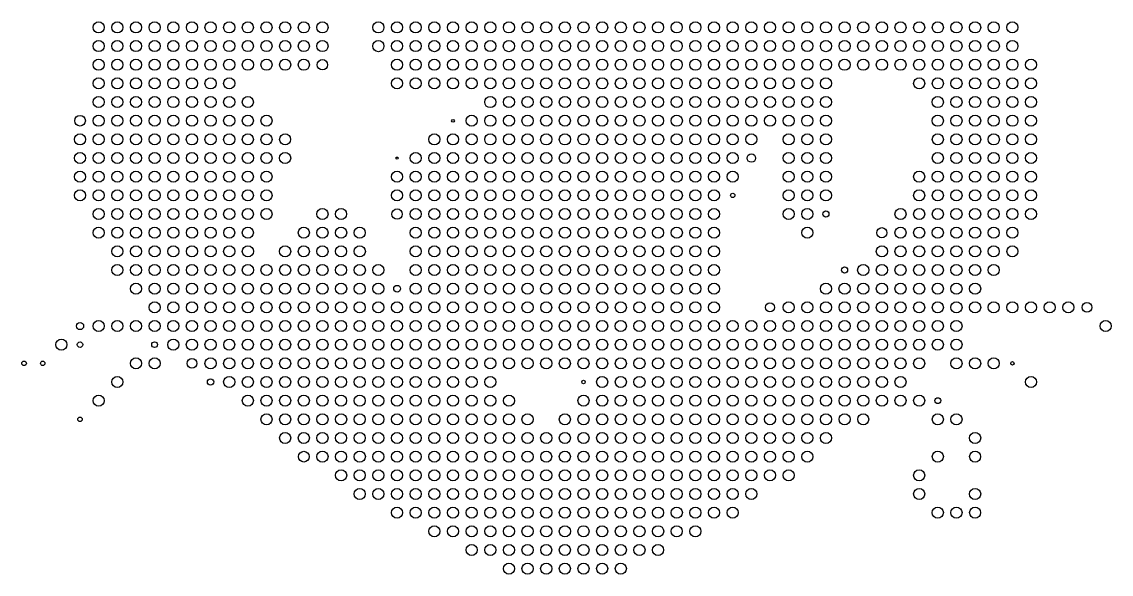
# Model space of a CAD drawing. Header units: centimetres. Extents: x -14.39 to -5.09, y -2.35 to 7.11.
# Drawn here: x -14.36 to -5.09, y -2.35 to 2.35 of the extents above; entities that cross this region are included whole.
import ezdxf

# ---------------------------------------------------------------- set-up
doc = ezdxf.new("R2010")
doc.units = ezdxf.units.CM
doc.layers.add('Predeterminado', color=7, linetype='Continuous')

msp = doc.modelspace()

# ---------------------------------------------------------------- linework, layer by layer
at = {"layer": 'Predeterminado'}
for centre, radius in [((-13.7063, 2.3032), 0.0474), ((-13.5475, 2.3032), 0.0474), ((-13.3888, 2.3032), 0.0474), ((-13.2301, 2.3032), 0.0476), ((-13.0713, 2.3032), 0.0473), ((-12.9126, 2.3032), 0.0474), ((-12.7539, 2.3032), 0.0474), ((-12.5951, 2.3032), 0.0474), ((-12.4364, 2.3032), 0.0474), ((-12.2777, 2.3032), 0.0476), ((-12.119, 2.3032), 0.0474), ((-11.9602, 2.3032), 0.0474), ((-11.8015, 2.3032), 0.0474), ((-11.3253, 2.3032), 0.0476), ((-11.1666, 2.3032), 0.0475), ((-11.0078, 2.3032), 0.0474), ((-10.8491, 2.3032), 0.0475), ((-10.6904, 2.3032), 0.0474), ((-10.5317, 2.3032), 0.0474), ((-10.3729, 2.3032), 0.0474), ((-10.2142, 2.3032), 0.0473), ((-10.0555, 2.3032), 0.0474), ((-9.8967, 2.3032), 0.0474), ((-9.738, 2.3032), 0.0474), ((-9.5793, 2.3032), 0.0476), ((-9.4205, 2.3032), 0.0475), ((-9.2618, 2.3032), 0.0474), ((-9.1031, 2.3032), 0.0474), ((-8.9444, 2.3032), 0.0474), ((-8.7856, 2.3032), 0.0474), ((-8.6269, 2.3032), 0.0474), ((-8.4682, 2.3032), 0.0474), ((-8.3094, 2.3032), 0.0474), ((-8.1507, 2.3032), 0.0474), ((-7.992, 2.3032), 0.0474), ((-7.8332, 2.3032), 0.0474), ((-7.6745, 2.3032), 0.0476), ((-7.5158, 2.3032), 0.0474), ((-7.3571, 2.3032), 0.0474), ((-7.1983, 2.3032), 0.0474), ((-7.0396, 2.3032), 0.0474), ((-6.8809, 2.3032), 0.0474), ((-6.7221, 2.3032), 0.0474), ((-6.5634, 2.3032), 0.0474), ((-6.4047, 2.3032), 0.0476), ((-6.2459, 2.3032), 0.0474), ((-6.0872, 2.3032), 0.0474), ((-5.9285, 2.3032), 0.0472), ((-13.7063, 2.1444), 0.0474), ((-13.5475, 2.1444), 0.0475), ((-13.3888, 2.1444), 0.0474), ((-13.2301, 2.1444), 0.0474), ((-13.0713, 2.1444), 0.0474), ((-12.9126, 2.1444), 0.0475), ((-12.7539, 2.1444), 0.0474), ((-12.5951, 2.1444), 0.0474), ((-12.4364, 2.1444), 0.0474), ((-12.2777, 2.1444), 0.0474), ((-12.119, 2.1444), 0.0474), ((-11.9602, 2.1444), 0.0474), ((-11.8015, 2.1444), 0.0474), ((-11.3253, 2.1444), 0.0476), ((-11.1666, 2.1444), 0.0474), ((-11.0078, 2.1444), 0.0474), ((-10.8491, 2.1444), 0.0476), ((-10.6904, 2.1444), 0.0474), ((-10.5317, 2.1444), 0.0474), ((-10.3729, 2.1444), 0.0474), ((-10.2142, 2.1444), 0.0476), ((-10.0555, 2.1444), 0.0474), ((-9.8967, 2.1444), 0.0474), ((-9.738, 2.1444), 0.0476), ((-9.5793, 2.1444), 0.0474), ((-9.4205, 2.1444), 0.0476), ((-9.2618, 2.1444), 0.0474), ((-9.1031, 2.1444), 0.0472), ((-8.9444, 2.1444), 0.0474), ((-8.7856, 2.1444), 0.0474), ((-8.6269, 2.1444), 0.0474), ((-8.4682, 2.1444), 0.0476), ((-8.3094, 2.1444), 0.0474), ((-8.1507, 2.1444), 0.0474), ((-7.992, 2.1444), 0.0475), ((-7.8332, 2.1444), 0.0474), ((-7.6745, 2.1444), 0.0474), ((-7.5158, 2.1444), 0.0476), ((-7.3571, 2.1444), 0.0474), ((-7.1983, 2.1444), 0.0474), ((-7.0396, 2.1444), 0.0475), ((-6.8809, 2.1444), 0.0474), ((-6.7221, 2.1444), 0.0474), ((-6.5634, 2.1444), 0.0474), ((-6.4047, 2.1444), 0.0474), ((-6.2459, 2.1444), 0.0474), ((-6.0872, 2.1444), 0.0475), ((-5.9285, 2.1444), 0.0474), ((-13.7063, 1.9857), 0.0474), ((-13.5475, 1.9857), 0.0474), ((-13.3888, 1.9857), 0.0474), ((-13.2301, 1.9857), 0.0474), ((-13.0713, 1.9857), 0.0474), ((-12.9126, 1.9857), 0.0474), ((-12.7539, 1.9857), 0.0476), ((-12.5951, 1.9857), 0.0474), ((-12.4364, 1.9857), 0.0475), ((-12.2777, 1.9857), 0.0474), ((-12.119, 1.9857), 0.0474), ((-11.9602, 1.9857), 0.0474), ((-11.8015, 1.9857), 0.0443), ((-11.1666, 1.9857), 0.0474), ((-11.0078, 1.9857), 0.0474), ((-10.8491, 1.9857), 0.0474), ((-10.6904, 1.9857), 0.0474), ((-10.5317, 1.9857), 0.0476), ((-10.3729, 1.9857), 0.0476), ((-10.2142, 1.9857), 0.0474), ((-10.0555, 1.9857), 0.0474), ((-9.8967, 1.9857), 0.0474), ((-9.738, 1.9857), 0.0474), ((-9.5793, 1.9857), 0.0474), ((-9.4205, 1.9857), 0.0474), ((-9.2618, 1.9857), 0.0474), ((-9.1031, 1.9857), 0.0474), ((-8.9444, 1.9857), 0.0474), ((-8.7856, 1.9857), 0.0474), ((-8.6269, 1.9857), 0.0474), ((-8.4682, 1.9857), 0.0476), ((-8.3094, 1.9857), 0.0474), ((-8.1507, 1.9857), 0.0474), ((-7.992, 1.9857), 0.0474), ((-7.8332, 1.9857), 0.0475), ((-7.6745, 1.9857), 0.0474), ((-7.5158, 1.9857), 0.0474), ((-7.3571, 1.9857), 0.0476), ((-7.1983, 1.9857), 0.0474), ((-7.0396, 1.9857), 0.0474), ((-6.8809, 1.9857), 0.0474), ((-6.7221, 1.9857), 0.0474), ((-6.5634, 1.9857), 0.0474), ((-6.4047, 1.9857), 0.0474), ((-6.2459, 1.9857), 0.0474), ((-6.0872, 1.9857), 0.0472), ((-5.9285, 1.9857), 0.0474), ((-5.7698, 1.9857), 0.0472), ((-13.7063, 1.827), 0.0474), ((-13.5475, 1.827), 0.0475), ((-13.3888, 1.827), 0.0475), ((-13.2301, 1.827), 0.0474), ((-13.0713, 1.827), 0.0476), ((-12.9126, 1.827), 0.0475), ((-12.7539, 1.827), 0.0476), ((-12.5951, 1.827), 0.0474), ((-11.1666, 1.827), 0.0474), ((-11.0078, 1.827), 0.0474), ((-10.8491, 1.827), 0.0474), ((-10.6904, 1.827), 0.0476), ((-10.5317, 1.827), 0.0474), ((-10.3729, 1.827), 0.0474), ((-10.2142, 1.827), 0.0476), ((-10.0555, 1.827), 0.0476), ((-9.8967, 1.827), 0.0474), ((-9.738, 1.827), 0.0475), ((-9.5793, 1.827), 0.0475), ((-9.4205, 1.827), 0.0476), ((-9.2618, 1.827), 0.0474), ((-9.1031, 1.827), 0.0474), ((-8.9444, 1.827), 0.0474), ((-8.7856, 1.827), 0.0475), ((-8.6269, 1.827), 0.0474), ((-8.4682, 1.827), 0.0476), ((-8.3094, 1.827), 0.0474), ((-8.1507, 1.827), 0.0476), ((-7.992, 1.827), 0.0476), ((-7.8332, 1.827), 0.0475), ((-7.6745, 1.827), 0.0474), ((-7.5158, 1.827), 0.0474), ((-6.7221, 1.827), 0.0474), ((-6.5634, 1.827), 0.0475), ((-6.4047, 1.827), 0.0474), ((-6.2459, 1.827), 0.0476), ((-6.0872, 1.827), 0.0475), ((-5.9285, 1.827), 0.0474), ((-5.7698, 1.827), 0.0474), ((-13.7063, 1.6683), 0.0474), ((-13.5475, 1.6683), 0.0474), ((-13.3888, 1.6683), 0.0474), ((-13.2301, 1.6683), 0.0474), ((-13.0713, 1.6683), 0.0476), ((-12.9126, 1.6683), 0.0475), ((-12.7539, 1.6683), 0.0474), ((-12.5951, 1.6683), 0.0474), ((-12.4364, 1.6683), 0.0472), ((-10.3729, 1.6683), 0.0476), ((-10.2142, 1.6683), 0.0474), ((-10.0555, 1.6683), 0.0474), ((-9.8967, 1.6683), 0.0474), ((-9.738, 1.6683), 0.0475), ((-9.5793, 1.6683), 0.0474), ((-9.4205, 1.6683), 0.0476), ((-9.2618, 1.6683), 0.0472), ((-9.1031, 1.6683), 0.0474), ((-8.9444, 1.6683), 0.0474), ((-8.7856, 1.6683), 0.0474), ((-8.6269, 1.6683), 0.0474), ((-8.4682, 1.6683), 0.0476), ((-8.3094, 1.6683), 0.0472), ((-8.1507, 1.6683), 0.0474), ((-7.992, 1.6683), 0.0474), ((-7.8332, 1.6683), 0.0476), ((-7.6745, 1.6683), 0.0474), ((-7.5158, 1.6683), 0.0474), ((-6.5634, 1.6683), 0.0476), ((-6.4047, 1.6683), 0.0474), ((-6.2459, 1.6683), 0.0476), ((-6.0872, 1.6683), 0.0476), ((-5.9285, 1.6683), 0.0474), ((-5.7698, 1.6683), 0.0476), ((-13.865, 1.5095), 0.0456), ((-13.7063, 1.5095), 0.0476), ((-13.5475, 1.5095), 0.0474), ((-13.3888, 1.5095), 0.0474), ((-13.2301, 1.5095), 0.0474), ((-13.0713, 1.5095), 0.0472), ((-12.9126, 1.5095), 0.0474), ((-12.7539, 1.5095), 0.0476), ((-12.5951, 1.5095), 0.0474), ((-12.4364, 1.5095), 0.0474), ((-12.2777, 1.5095), 0.0474), ((-10.6904, 1.5095), 0.0116), ((-10.5317, 1.5095), 0.0474), ((-10.3729, 1.5095), 0.0476), ((-10.2142, 1.5095), 0.0472), ((-10.0555, 1.5095), 0.0476), ((-9.8967, 1.5095), 0.0474), ((-9.738, 1.5095), 0.0474), ((-9.5793, 1.5095), 0.0474), ((-9.4205, 1.5095), 0.0474), ((-9.2618, 1.5095), 0.0474), ((-9.1031, 1.5095), 0.0476), ((-8.9444, 1.5095), 0.0474), ((-8.7856, 1.5095), 0.0476), ((-8.6269, 1.5095), 0.0474), ((-8.4682, 1.5095), 0.0476), ((-8.3094, 1.5095), 0.0476), ((-8.1507, 1.5095), 0.0476), ((-7.992, 1.5095), 0.0476), ((-7.8332, 1.5095), 0.0476), ((-7.6745, 1.5095), 0.0476), ((-7.5158, 1.5095), 0.0474), ((-6.5634, 1.5095), 0.0476), ((-6.4047, 1.5095), 0.0475), ((-6.2459, 1.5095), 0.0474), ((-6.0872, 1.5095), 0.0474), ((-5.9285, 1.5095), 0.0476), ((-5.7698, 1.5095), 0.0474), ((-13.865, 1.3508), 0.0476), ((-13.7063, 1.3508), 0.0474), ((-13.5475, 1.3508), 0.0476), ((-13.3888, 1.3508), 0.0475), ((-13.2301, 1.3508), 0.0474), ((-13.0713, 1.3508), 0.0474), ((-12.9126, 1.3508), 0.0476), ((-12.7539, 1.3508), 0.0474), ((-12.5951, 1.3508), 0.0476), ((-12.4364, 1.3508), 0.0472), ((-12.2777, 1.3508), 0.0474), ((-12.119, 1.3508), 0.0467), ((-10.8491, 1.3508), 0.0476), ((-10.6904, 1.3508), 0.0476), ((-10.5317, 1.3508), 0.0474), ((-10.3729, 1.3508), 0.0476), ((-10.2142, 1.3508), 0.0474), ((-10.0555, 1.3508), 0.0474), ((-9.8967, 1.3508), 0.0476), ((-9.738, 1.3508), 0.0476), ((-9.5793, 1.3508), 0.0476), ((-9.4205, 1.3508), 0.0474), ((-9.2618, 1.3508), 0.0474), ((-9.1031, 1.3508), 0.0474), ((-8.9444, 1.3508), 0.0476), ((-8.7856, 1.3508), 0.0474), ((-8.6269, 1.3508), 0.0476), ((-8.4682, 1.3508), 0.0476), ((-8.3094, 1.3508), 0.0472), ((-8.1507, 1.3508), 0.0474), ((-7.8332, 1.3508), 0.0476), ((-7.6745, 1.3508), 0.0474), ((-7.5158, 1.3508), 0.0474), ((-6.5634, 1.3508), 0.0474), ((-6.4047, 1.3508), 0.0474), ((-6.2459, 1.3508), 0.0474), ((-6.0872, 1.3508), 0.0476), ((-5.9285, 1.3508), 0.0474), ((-5.7698, 1.3508), 0.0476), ((-13.865, 1.1921), 0.0476), ((-13.7063, 1.1921), 0.0474), ((-13.5475, 1.1921), 0.0474), ((-13.3888, 1.1921), 0.0474), ((-13.2301, 1.1921), 0.0474), ((-13.0713, 1.1921), 0.0474), ((-12.9126, 1.1921), 0.0474), ((-12.7539, 1.1921), 0.0474), ((-12.5951, 1.1921), 0.0474), ((-12.4364, 1.1921), 0.0475), ((-12.2777, 1.1921), 0.0474), ((-12.119, 1.1921), 0.0476), ((-11.0078, 1.1921), 0.0474), ((-10.8491, 1.1921), 0.0474), ((-10.6904, 1.1921), 0.0474), ((-10.5317, 1.1921), 0.0474), ((-10.3729, 1.1921), 0.0474), ((-10.2142, 1.1921), 0.0472), ((-10.0555, 1.1921), 0.0474), ((-9.8967, 1.1921), 0.0474), ((-9.738, 1.1921), 0.0474), ((-9.5793, 1.1921), 0.0474), ((-9.4205, 1.1921), 0.0474), ((-9.2618, 1.1921), 0.0474), ((-9.1031, 1.1921), 0.0474), ((-8.9444, 1.1921), 0.0474), ((-8.7856, 1.1921), 0.0474), ((-8.6269, 1.1921), 0.0474), ((-8.4682, 1.1921), 0.0474), ((-8.3094, 1.1921), 0.0474), ((-8.1507, 1.1921), 0.0364), ((-7.8332, 1.1921), 0.0475), ((-7.6745, 1.1921), 0.0474), ((-7.5158, 1.1921), 0.0474), ((-6.5634, 1.1921), 0.0474), ((-6.4047, 1.1921), 0.0474), ((-6.2459, 1.1921), 0.0474), ((-6.0872, 1.1921), 0.0474), ((-5.9285, 1.1921), 0.0474), ((-5.7698, 1.1921), 0.0474), ((-11.1666, 1.1921), 0.00859), ((-13.865, 1.0333), 0.0476), ((-13.7063, 1.0333), 0.0474), ((-13.5475, 1.0333), 0.0474), ((-13.3888, 1.0333), 0.0474), ((-13.2301, 1.0333), 0.0473), ((-13.0713, 1.0333), 0.0474), ((-12.9126, 1.0333), 0.0474), ((-12.7539, 1.0333), 0.0474), ((-12.5951, 1.0333), 0.0476), ((-12.4364, 1.0333), 0.0474), ((-12.2777, 1.0333), 0.0472), ((-11.1666, 1.0333), 0.0476), ((-11.0078, 1.0333), 0.0474), ((-10.8491, 1.0333), 0.0474), ((-10.6904, 1.0333), 0.0476), ((-10.5317, 1.0333), 0.0474), ((-10.3729, 1.0333), 0.0474), ((-10.2142, 1.0333), 0.0474), ((-10.0555, 1.0333), 0.0474), ((-9.8967, 1.0333), 0.0474), ((-9.738, 1.0333), 0.0476), ((-9.5793, 1.0333), 0.0474), ((-9.4205, 1.0333), 0.0474), ((-9.2618, 1.0333), 0.0474), ((-9.1031, 1.0333), 0.0475), ((-8.9444, 1.0333), 0.0474), ((-8.7856, 1.0333), 0.0474), ((-8.6269, 1.0333), 0.0474), ((-8.4682, 1.0333), 0.0474), ((-8.3094, 1.0333), 0.0475), ((-7.8332, 1.0333), 0.0474), ((-7.6745, 1.0333), 0.0474), ((-7.5158, 1.0333), 0.0474), ((-6.7221, 1.0333), 0.0476), ((-6.5634, 1.0333), 0.0476), ((-6.4047, 1.0333), 0.0475), ((-6.2459, 1.0333), 0.0474), ((-6.0872, 1.0333), 0.0474), ((-5.9285, 1.0333), 0.0474), ((-5.7698, 1.0333), 0.0472), ((-13.865, 0.8746), 0.0475), ((-13.7063, 0.8746), 0.0474), ((-13.5475, 0.8746), 0.0474), ((-13.3888, 0.8746), 0.0476), ((-13.2301, 0.8746), 0.0476), ((-13.0713, 0.8746), 0.0474), ((-12.9126, 0.8746), 0.0474), ((-12.7539, 0.8746), 0.0474), ((-12.5951, 0.8746), 0.0474), ((-12.4364, 0.8746), 0.0474), ((-12.2777, 0.8746), 0.0474), ((-11.1666, 0.8746), 0.0474), ((-11.0078, 0.8746), 0.0472), ((-10.8491, 0.8746), 0.0476), ((-10.6904, 0.8746), 0.0472), ((-10.5317, 0.8746), 0.0474), ((-10.3729, 0.8746), 0.0474), ((-10.2142, 0.8746), 0.0474), ((-10.0555, 0.8746), 0.0474), ((-9.8967, 0.8746), 0.0474), ((-9.738, 0.8746), 0.0472), ((-9.5793, 0.8746), 0.0474), ((-9.4205, 0.8746), 0.0474), ((-9.2618, 0.8746), 0.0474), ((-9.1031, 0.8746), 0.0474), ((-8.9444, 0.8746), 0.0474), ((-8.7856, 0.8746), 0.0476), ((-8.6269, 0.8746), 0.0474), ((-8.4682, 0.8746), 0.0474), ((-8.3094, 0.8746), 0.0183), ((-7.8332, 0.8746), 0.0476), ((-7.6745, 0.8746), 0.0474), ((-7.5158, 0.8746), 0.0475), ((-6.7221, 0.8746), 0.0476), ((-6.5634, 0.8746), 0.0474), ((-6.4047, 0.8746), 0.0474), ((-6.2459, 0.8746), 0.0474), ((-6.0872, 0.8746), 0.0474), ((-5.9285, 0.8746), 0.0474), ((-5.7698, 0.8746), 0.0474), ((-13.7063, 0.7159), 0.0474), ((-13.5475, 0.7159), 0.0474), ((-13.3888, 0.7159), 0.0475), ((-13.2301, 0.7159), 0.0476), ((-13.0713, 0.7159), 0.0474), ((-12.9126, 0.7159), 0.0474), ((-12.7539, 0.7159), 0.0474), ((-12.5951, 0.7159), 0.0474), ((-12.4364, 0.7159), 0.0474), ((-12.2777, 0.7159), 0.0474), ((-11.8015, 0.7159), 0.0474), ((-11.6428, 0.7159), 0.0474), ((-11.1666, 0.7159), 0.0439), ((-11.0078, 0.7159), 0.0474), ((-10.8491, 0.7159), 0.0476), ((-10.6904, 0.7159), 0.0474), ((-10.5317, 0.7159), 0.0474), ((-10.3729, 0.7159), 0.0474), ((-10.2142, 0.7159), 0.0474), ((-10.0555, 0.7159), 0.0475), ((-9.8967, 0.7159), 0.0476), ((-9.738, 0.7159), 0.0474), ((-9.5793, 0.7159), 0.0474), ((-9.4205, 0.7159), 0.0474), ((-9.2618, 0.7159), 0.0475), ((-9.1031, 0.7159), 0.0474), ((-8.9444, 0.7159), 0.0476), ((-8.7856, 0.7159), 0.0474), ((-8.6269, 0.7159), 0.0476), ((-8.4682, 0.7159), 0.0472), ((-7.8332, 0.7159), 0.0476), ((-7.6745, 0.7159), 0.0476), ((-7.5158, 0.7159), 0.0261), ((-6.8809, 0.7159), 0.0474), ((-6.7221, 0.7159), 0.0474), ((-6.5634, 0.7159), 0.0475), ((-6.4047, 0.7159), 0.0476), ((-6.2459, 0.7159), 0.0474), ((-6.0872, 0.7159), 0.0474), ((-5.9285, 0.7159), 0.0474), ((-5.7698, 0.7159), 0.0476), ((-13.7063, 0.5571), 0.0474), ((-13.5475, 0.5571), 0.0474), ((-13.3888, 0.5571), 0.0475), ((-13.2301, 0.5571), 0.0476), ((-13.0713, 0.5571), 0.0474), ((-12.9126, 0.5571), 0.0474), ((-12.7539, 0.5571), 0.0472), ((-12.5951, 0.5571), 0.0472), ((-12.4364, 0.5571), 0.0474), ((-11.9602, 0.5571), 0.0472), ((-11.8015, 0.5571), 0.0474), ((-11.6428, 0.5571), 0.0476), ((-11.484, 0.5571), 0.0475), ((-11.0078, 0.5571), 0.0474), ((-10.8491, 0.5571), 0.0474), ((-10.6904, 0.5571), 0.0474), ((-10.5317, 0.5571), 0.0476), ((-10.3729, 0.5571), 0.0475), ((-10.2142, 0.5571), 0.0474), ((-10.0555, 0.5571), 0.0474), ((-9.8967, 0.5571), 0.0474), ((-9.738, 0.5571), 0.0476), ((-9.5793, 0.5571), 0.0474), ((-9.4205, 0.5571), 0.0475), ((-9.2618, 0.5571), 0.0474), ((-9.1031, 0.5571), 0.0474), ((-8.9444, 0.5571), 0.0474), ((-8.7856, 0.5571), 0.0476), ((-8.6269, 0.5571), 0.0476), ((-8.4682, 0.5571), 0.0475), ((-7.6745, 0.5571), 0.0474), ((-7.0396, 0.5571), 0.0431), ((-6.8809, 0.5571), 0.0474), ((-6.7221, 0.5571), 0.0474), ((-6.5634, 0.5571), 0.0476), ((-6.4047, 0.5571), 0.0474), ((-6.2459, 0.5571), 0.0474), ((-6.0872, 0.5571), 0.0474), ((-5.9285, 0.5571), 0.0474), ((-13.5475, 0.3984), 0.0474), ((-13.3888, 0.3984), 0.0474), ((-13.2301, 0.3984), 0.0474), ((-13.0713, 0.3984), 0.0474), ((-12.9126, 0.3984), 0.0474), ((-12.7539, 0.3984), 0.0472), ((-12.5951, 0.3984), 0.0474), ((-12.4364, 0.3984), 0.0476), ((-12.119, 0.3984), 0.0476), ((-11.9602, 0.3984), 0.0474), ((-11.8015, 0.3984), 0.0474), ((-11.6428, 0.3984), 0.0474), ((-11.484, 0.3984), 0.0476), ((-11.0078, 0.3984), 0.0474), ((-10.8491, 0.3984), 0.0474), ((-10.6904, 0.3984), 0.0474), ((-10.5317, 0.3984), 0.0474), ((-10.3729, 0.3984), 0.0474), ((-10.2142, 0.3984), 0.0475), ((-10.0555, 0.3984), 0.0474), ((-9.8967, 0.3984), 0.0474), ((-9.738, 0.3984), 0.0474), ((-9.5793, 0.3984), 0.0474), ((-9.4205, 0.3984), 0.0474), ((-9.2618, 0.3984), 0.0474), ((-9.1031, 0.3984), 0.0474), ((-8.9444, 0.3984), 0.0474), ((-8.7856, 0.3984), 0.0474), ((-8.6269, 0.3984), 0.0476), ((-8.4682, 0.3984), 0.0476), ((-7.0396, 0.3984), 0.0474), ((-6.8809, 0.3984), 0.0475), ((-6.7221, 0.3984), 0.0474), ((-6.5634, 0.3984), 0.0476), ((-6.4047, 0.3984), 0.0474), ((-6.2459, 0.3984), 0.0474), ((-6.0872, 0.3984), 0.0474), ((-5.9285, 0.3984), 0.0468), ((-13.5475, 0.2397), 0.0476), ((-13.3888, 0.2397), 0.0474), ((-13.2301, 0.2397), 0.0476), ((-13.0713, 0.2397), 0.0472), ((-12.9126, 0.2397), 0.0474), ((-12.7539, 0.2397), 0.0476), ((-12.5951, 0.2397), 0.0476), ((-12.4364, 0.2397), 0.0476), ((-12.2777, 0.2397), 0.0472), ((-12.119, 0.2397), 0.0474), ((-11.9602, 0.2397), 0.0474), ((-11.8015, 0.2397), 0.0476), ((-11.6428, 0.2397), 0.0474), ((-11.484, 0.2397), 0.0476), ((-11.3253, 0.2397), 0.0474), ((-11.0078, 0.2397), 0.0472), ((-10.8491, 0.2397), 0.0474), ((-10.6904, 0.2397), 0.0474), ((-10.5317, 0.2397), 0.0476), ((-10.3729, 0.2397), 0.0476), ((-10.2142, 0.2397), 0.0474), ((-10.0555, 0.2397), 0.0476), ((-9.8967, 0.2397), 0.0474), ((-9.738, 0.2397), 0.0475), ((-9.5793, 0.2397), 0.0476), ((-9.4205, 0.2397), 0.0476), ((-9.2618, 0.2397), 0.0474), ((-9.1031, 0.2397), 0.0474), ((-8.9444, 0.2397), 0.0474), ((-8.7856, 0.2397), 0.0474), ((-8.6269, 0.2397), 0.0476), ((-8.4682, 0.2397), 0.0474), ((-7.1983, 0.2397), 0.0474), ((-7.0396, 0.2397), 0.0474), ((-6.8809, 0.2397), 0.0475), ((-6.7221, 0.2397), 0.0475), ((-6.5634, 0.2397), 0.0474), ((-6.4047, 0.2397), 0.0474), ((-6.2459, 0.2397), 0.0474), ((-6.0872, 0.2397), 0.0474), ((-7.3571, 0.2397), 0.0263), ((-13.3888, 0.081), 0.0476), ((-13.2301, 0.081), 0.0474), ((-13.0713, 0.081), 0.0474), ((-12.9126, 0.081), 0.0475), ((-12.7539, 0.081), 0.0474), ((-12.5951, 0.081), 0.0476), ((-12.4364, 0.081), 0.0474), ((-12.2777, 0.081), 0.0474), ((-12.119, 0.081), 0.0476), ((-11.9602, 0.081), 0.0474), ((-11.8015, 0.081), 0.0474), ((-11.6428, 0.081), 0.0475), ((-11.484, 0.081), 0.0474), ((-11.3253, 0.081), 0.0474), ((-11.1666, 0.081), 0.0284), ((-11.0078, 0.081), 0.0472), ((-10.8491, 0.081), 0.0474), ((-10.6904, 0.081), 0.0474), ((-10.5317, 0.081), 0.0474), ((-10.3729, 0.081), 0.0476), ((-10.2142, 0.081), 0.0472), ((-10.0555, 0.081), 0.0474), ((-9.8967, 0.081), 0.0474), ((-9.738, 0.081), 0.0475), ((-9.5793, 0.081), 0.0474), ((-9.4205, 0.081), 0.0476), ((-9.2618, 0.081), 0.0472), ((-9.1031, 0.081), 0.0474), ((-8.9444, 0.081), 0.0474), ((-8.7856, 0.081), 0.0476), ((-8.6269, 0.081), 0.0476), ((-8.4682, 0.081), 0.0473), ((-7.5158, 0.081), 0.0474), ((-7.3571, 0.081), 0.0476), ((-7.1983, 0.081), 0.0476), ((-7.0396, 0.081), 0.0474), ((-6.8809, 0.081), 0.0475), ((-6.7221, 0.081), 0.0474), ((-6.5634, 0.081), 0.0474), ((-6.4047, 0.081), 0.0474), ((-6.2459, 0.081), 0.0476), ((-13.2301, -0.0778), 0.0474), ((-13.0713, -0.0778), 0.0474), ((-12.9126, -0.0778), 0.0475), ((-12.7539, -0.0778), 0.0474), ((-12.5951, -0.0778), 0.0474), ((-12.4364, -0.0778), 0.0474), ((-12.2777, -0.0778), 0.0474), ((-12.119, -0.0778), 0.0474), ((-11.9602, -0.0778), 0.0474), ((-11.8015, -0.0778), 0.0474), ((-11.6428, -0.0778), 0.0475), ((-11.484, -0.0778), 0.0474), ((-11.3253, -0.0778), 0.0474), ((-11.1666, -0.0778), 0.0476), ((-11.0078, -0.0778), 0.0474), ((-10.8491, -0.0778), 0.0474), ((-10.6904, -0.0778), 0.0475), ((-10.5317, -0.0778), 0.0474), ((-10.3729, -0.0778), 0.0476), ((-10.2142, -0.0778), 0.0474), ((-10.0555, -0.0778), 0.0476), ((-9.8967, -0.0778), 0.0472), ((-9.738, -0.0778), 0.0475), ((-9.5793, -0.0778), 0.0474), ((-9.4205, -0.0778), 0.0476), ((-9.2618, -0.0778), 0.0473), ((-9.1031, -0.0778), 0.0476), ((-8.9444, -0.0778), 0.0474), ((-8.7856, -0.0778), 0.0474), ((-8.6269, -0.0778), 0.0476), ((-8.4682, -0.0778), 0.047), ((-7.992, -0.0778), 0.0392), ((-7.8332, -0.0778), 0.0476), ((-7.6745, -0.0778), 0.0474), ((-7.5158, -0.0778), 0.0474), ((-7.3571, -0.0778), 0.0474), ((-7.1983, -0.0778), 0.0474), ((-7.0396, -0.0778), 0.0474), ((-6.8809, -0.0778), 0.0475), ((-6.7221, -0.0778), 0.0472), ((-6.5634, -0.0778), 0.0474), ((-6.4047, -0.0778), 0.0474), ((-6.2459, -0.0778), 0.0474), ((-6.0872, -0.0778), 0.0474), ((-5.9285, -0.0778), 0.0474), ((-5.7698, -0.0778), 0.0474), ((-5.611, -0.0778), 0.0474), ((-5.4523, -0.0778), 0.0474), ((-5.2936, -0.0778), 0.0405), ((-13.865, -0.2365), 0.0308), ((-13.7063, -0.2365), 0.0475), ((-13.5475, -0.2365), 0.0474), ((-13.3888, -0.2365), 0.0474), ((-13.2301, -0.2365), 0.0472), ((-13.0713, -0.2365), 0.0476), ((-12.9126, -0.2365), 0.0476), ((-12.7539, -0.2365), 0.0474), ((-12.5951, -0.2365), 0.0474), ((-12.4364, -0.2365), 0.0474), ((-12.2777, -0.2365), 0.0474), ((-12.119, -0.2365), 0.0474), ((-11.9602, -0.2365), 0.0474), ((-11.8015, -0.2365), 0.0474), ((-11.6428, -0.2365), 0.0474), ((-11.484, -0.2365), 0.0474), ((-11.3253, -0.2365), 0.0474), ((-11.1666, -0.2365), 0.0476), ((-11.0078, -0.2365), 0.0474), ((-10.8491, -0.2365), 0.0474), ((-10.6904, -0.2365), 0.0476), ((-10.5317, -0.2365), 0.0474), ((-10.3729, -0.2365), 0.0476), ((-10.2142, -0.2365), 0.0476), ((-10.0555, -0.2365), 0.0472), ((-9.8967, -0.2365), 0.0474), ((-9.738, -0.2365), 0.0474), ((-9.5793, -0.2365), 0.0474), ((-9.4205, -0.2365), 0.0475), ((-9.2618, -0.2365), 0.0476), ((-9.1031, -0.2365), 0.0476), ((-8.9444, -0.2365), 0.0474), ((-8.7856, -0.2365), 0.0474), ((-8.6269, -0.2365), 0.0474), ((-8.4682, -0.2365), 0.0474), ((-8.3094, -0.2365), 0.0476), ((-8.1507, -0.2365), 0.0476), ((-7.992, -0.2365), 0.0476), ((-7.8332, -0.2365), 0.0474), ((-7.6745, -0.2365), 0.0474), ((-7.5158, -0.2365), 0.0474), ((-7.3571, -0.2365), 0.0476), ((-7.1983, -0.2365), 0.0474), ((-7.0396, -0.2365), 0.0476), ((-6.8809, -0.2365), 0.0474), ((-6.7221, -0.2365), 0.0474), ((-6.5634, -0.2365), 0.0472), ((-6.4047, -0.2365), 0.0474), ((-5.1348, -0.2365), 0.0474), ((-14.0237, -0.3952), 0.0476), ((-13.0713, -0.3952), 0.0476), ((-12.9126, -0.3952), 0.0476), ((-12.7539, -0.3952), 0.0474), ((-12.5951, -0.3952), 0.0472), ((-12.4364, -0.3952), 0.0474), ((-12.2777, -0.3952), 0.0474), ((-12.119, -0.3952), 0.0475), ((-11.9602, -0.3952), 0.0474), ((-11.8015, -0.3952), 0.0474), ((-11.6428, -0.3952), 0.0476), ((-11.484, -0.3952), 0.0474), ((-11.3253, -0.3952), 0.0474), ((-11.1666, -0.3952), 0.0474), ((-11.0078, -0.3952), 0.0474), ((-10.8491, -0.3952), 0.0476), ((-10.6904, -0.3952), 0.0476), ((-10.5317, -0.3952), 0.0474), ((-10.3729, -0.3952), 0.0476), ((-10.2142, -0.3952), 0.0474), ((-10.0555, -0.3952), 0.0474), ((-9.8967, -0.3952), 0.0476), ((-9.738, -0.3952), 0.0476), ((-9.5793, -0.3952), 0.0476), ((-9.4205, -0.3952), 0.0474), ((-9.2618, -0.3952), 0.0474), ((-9.1031, -0.3952), 0.0474), ((-8.9444, -0.3952), 0.0476), ((-8.7856, -0.3952), 0.0474), ((-8.6269, -0.3952), 0.0476), ((-8.4682, -0.3952), 0.0476), ((-8.3094, -0.3952), 0.0472), ((-8.1507, -0.3952), 0.0474), ((-7.992, -0.3952), 0.0476), ((-7.8332, -0.3952), 0.0474), ((-7.6745, -0.3952), 0.0476), ((-7.5158, -0.3952), 0.0475), ((-7.3571, -0.3952), 0.0474), ((-7.1983, -0.3952), 0.0474), ((-7.0396, -0.3952), 0.0475), ((-6.8809, -0.3952), 0.0474), ((-6.7221, -0.3952), 0.0476), ((-6.5634, -0.3952), 0.0474), ((-6.4047, -0.3952), 0.0472), ((-13.865, -0.3952), 0.0233), ((-13.2301, -0.3952), 0.0243), ((-14.3412, -0.554), 0.0196), ((-14.1825, -0.554), 0.0189), ((-13.3888, -0.554), 0.0474), ((-13.2301, -0.554), 0.0472), ((-12.9126, -0.554), 0.0413), ((-12.7539, -0.554), 0.0474), ((-12.5951, -0.554), 0.0474), ((-12.4364, -0.554), 0.0474), ((-12.2777, -0.554), 0.0474), ((-12.119, -0.554), 0.0472), ((-11.9602, -0.554), 0.0476), ((-11.8015, -0.554), 0.0474), ((-11.6428, -0.554), 0.0472), ((-11.484, -0.554), 0.0474), ((-11.3253, -0.554), 0.0476), ((-11.1666, -0.554), 0.0474), ((-11.0078, -0.554), 0.0476), ((-10.8491, -0.554), 0.0476), ((-10.6904, -0.554), 0.0474), ((-10.5317, -0.554), 0.0474), ((-10.3729, -0.554), 0.0472), ((-10.2142, -0.554), 0.0474), ((-10.0555, -0.554), 0.0474), ((-9.8967, -0.554), 0.0476), ((-9.738, -0.554), 0.0474), ((-9.5793, -0.554), 0.0474), ((-9.4205, -0.554), 0.0474), ((-9.2618, -0.554), 0.0474), ((-9.1031, -0.554), 0.0474), ((-8.9444, -0.554), 0.0476), ((-8.7856, -0.554), 0.0472), ((-8.6269, -0.554), 0.0474), ((-8.4682, -0.554), 0.0474), ((-8.3094, -0.554), 0.0474), ((-8.1507, -0.554), 0.0474), ((-7.992, -0.554), 0.0474), ((-7.8332, -0.554), 0.0472), ((-7.6745, -0.554), 0.0474), ((-7.5158, -0.554), 0.0475), ((-7.3571, -0.554), 0.0474), ((-7.1983, -0.554), 0.0474), ((-7.0396, -0.554), 0.0474), ((-6.8809, -0.554), 0.0472), ((-6.7221, -0.554), 0.0474), ((-6.4047, -0.554), 0.0474), ((-6.2459, -0.554), 0.0474), ((-6.0872, -0.554), 0.0474), ((-5.9285, -0.554), 0.0144), ((-13.5475, -0.7127), 0.0476), ((-12.7539, -0.7127), 0.0271), ((-12.5951, -0.7127), 0.0474), ((-12.4364, -0.7127), 0.0474), ((-12.2777, -0.7127), 0.0475), ((-12.119, -0.7127), 0.0474), ((-11.9602, -0.7127), 0.0474), ((-11.8015, -0.7127), 0.0476), ((-11.6428, -0.7127), 0.0471), ((-11.484, -0.7127), 0.0475), ((-11.3253, -0.7127), 0.0474), ((-11.1666, -0.7127), 0.0475), ((-11.0078, -0.7127), 0.0474), ((-10.8491, -0.7127), 0.0474), ((-10.6904, -0.7127), 0.0472), ((-10.5317, -0.7127), 0.0474), ((-10.3729, -0.7127), 0.0472), ((-9.5793, -0.7127), 0.0153), ((-9.4205, -0.7127), 0.0474), ((-9.2618, -0.7127), 0.0475), ((-9.1031, -0.7127), 0.0474), ((-8.9444, -0.7127), 0.0475), ((-8.7856, -0.7127), 0.0474), ((-8.6269, -0.7127), 0.0472), ((-8.4682, -0.7127), 0.0474), ((-8.3094, -0.7127), 0.0474), ((-8.1507, -0.7127), 0.0474), ((-7.992, -0.7127), 0.0474), ((-7.8332, -0.7127), 0.0472), ((-7.6745, -0.7127), 0.0476), ((-7.5158, -0.7127), 0.0476), ((-7.3571, -0.7127), 0.0472), ((-7.1983, -0.7127), 0.0474), ((-7.0396, -0.7127), 0.0474), ((-6.8809, -0.7127), 0.0474), ((-5.7698, -0.7127), 0.0474), ((-13.7063, -0.8714), 0.0469), ((-12.4364, -0.8714), 0.0474), ((-12.2777, -0.8714), 0.0474), ((-12.119, -0.8714), 0.0474), ((-11.9602, -0.8714), 0.0474), ((-11.8015, -0.8714), 0.0474), ((-11.6428, -0.8714), 0.0472), ((-11.484, -0.8714), 0.0475), ((-11.3253, -0.8714), 0.0474), ((-11.1666, -0.8714), 0.0475), ((-11.0078, -0.8714), 0.0474), ((-10.8491, -0.8714), 0.0474), ((-10.6904, -0.8714), 0.0474), ((-10.5317, -0.8714), 0.0474), ((-10.3729, -0.8714), 0.0474), ((-10.2142, -0.8714), 0.047), ((-9.5793, -0.8714), 0.0474), ((-9.4205, -0.8714), 0.0475), ((-9.2618, -0.8714), 0.0476), ((-9.1031, -0.8714), 0.0474), ((-8.9444, -0.8714), 0.0474), ((-8.7856, -0.8714), 0.0472), ((-8.6269, -0.8714), 0.0476), ((-8.4682, -0.8714), 0.0474), ((-8.3094, -0.8714), 0.0475), ((-8.1507, -0.8714), 0.0474), ((-7.992, -0.8714), 0.0474), ((-7.8332, -0.8714), 0.0472), ((-7.6745, -0.8714), 0.0476), ((-7.5158, -0.8714), 0.0474), ((-7.3571, -0.8714), 0.0474), ((-7.1983, -0.8714), 0.0474), ((-7.0396, -0.8714), 0.0476), ((-6.8809, -0.8714), 0.0474), ((-6.7221, -0.8714), 0.0474), ((-6.5634, -0.8714), 0.0248), ((-13.865, -1.0302), 0.0194), ((-12.2777, -1.0302), 0.0475), ((-12.119, -1.0302), 0.0474), ((-11.9602, -1.0302), 0.0474), ((-11.8015, -1.0302), 0.0474), ((-11.6428, -1.0302), 0.0475), ((-11.484, -1.0302), 0.0474), ((-11.3253, -1.0302), 0.0475), ((-11.1666, -1.0302), 0.0474), ((-11.0078, -1.0302), 0.0474), ((-10.8491, -1.0302), 0.0474), ((-10.6904, -1.0302), 0.0476), ((-10.5317, -1.0302), 0.0474), ((-10.3729, -1.0302), 0.0474), ((-10.2142, -1.0302), 0.0474), ((-10.0555, -1.0302), 0.0474), ((-9.738, -1.0302), 0.0474), ((-9.5793, -1.0302), 0.0476), ((-9.4205, -1.0302), 0.0475), ((-9.2618, -1.0302), 0.0474), ((-9.1031, -1.0302), 0.0474), ((-8.9444, -1.0302), 0.0474), ((-8.7856, -1.0302), 0.0476), ((-8.6269, -1.0302), 0.0474), ((-8.4682, -1.0302), 0.0474), ((-8.3094, -1.0302), 0.0475), ((-8.1507, -1.0302), 0.0474), ((-7.992, -1.0302), 0.0474), ((-7.8332, -1.0302), 0.0475), ((-7.6745, -1.0302), 0.0474), ((-7.5158, -1.0302), 0.0476), ((-7.3571, -1.0302), 0.0474), ((-7.1983, -1.0302), 0.0469), ((-6.5634, -1.0302), 0.0472), ((-6.4047, -1.0302), 0.0474), ((-12.119, -1.1889), 0.0474), ((-11.9602, -1.1889), 0.0474), ((-11.8015, -1.1889), 0.0474), ((-11.6428, -1.1889), 0.0474), ((-11.484, -1.1889), 0.0474), ((-11.3253, -1.1889), 0.0474), ((-11.1666, -1.1889), 0.0474), ((-11.0078, -1.1889), 0.0474), ((-10.8491, -1.1889), 0.0474), ((-10.6904, -1.1889), 0.0472), ((-10.5317, -1.1889), 0.0474), ((-10.3729, -1.1889), 0.0476), ((-10.2142, -1.1889), 0.0474), ((-10.0555, -1.1889), 0.0474), ((-9.8967, -1.1889), 0.0474), ((-9.738, -1.1889), 0.0474), ((-9.5793, -1.1889), 0.0474), ((-9.4205, -1.1889), 0.0474), ((-9.2618, -1.1889), 0.0474), ((-9.1031, -1.1889), 0.0474), ((-8.9444, -1.1889), 0.0474), ((-8.7856, -1.1889), 0.0474), ((-8.6269, -1.1889), 0.0474), ((-8.4682, -1.1889), 0.0476), ((-8.3094, -1.1889), 0.0474), ((-8.1507, -1.1889), 0.0474), ((-7.992, -1.1889), 0.0475), ((-7.8332, -1.1889), 0.0474), ((-7.6745, -1.1889), 0.0474), ((-7.5158, -1.1889), 0.0476), ((-6.2459, -1.1889), 0.0476), ((-11.9602, -1.3476), 0.0458), ((-11.8015, -1.3476), 0.0476), ((-11.6428, -1.3476), 0.0474), ((-11.484, -1.3476), 0.0476), ((-11.3253, -1.3476), 0.0474), ((-11.1666, -1.3476), 0.0474), ((-11.0078, -1.3476), 0.0474), ((-10.8491, -1.3476), 0.0474), ((-10.6904, -1.3476), 0.0474), ((-10.5317, -1.3476), 0.0476), ((-10.3729, -1.3476), 0.0476), ((-10.2142, -1.3476), 0.0474), ((-10.0555, -1.3476), 0.0474), ((-9.8967, -1.3476), 0.0472), ((-9.738, -1.3476), 0.0474), ((-9.5793, -1.3476), 0.0475), ((-9.4205, -1.3476), 0.0474), ((-9.2618, -1.3476), 0.0476), ((-9.1031, -1.3476), 0.0474), ((-8.9444, -1.3476), 0.0474), ((-8.7856, -1.3476), 0.0474), ((-8.6269, -1.3476), 0.0476), ((-8.4682, -1.3476), 0.0476), ((-8.3094, -1.3476), 0.0474), ((-8.1507, -1.3476), 0.0474), ((-7.992, -1.3476), 0.0474), ((-7.8332, -1.3476), 0.0472), ((-7.6745, -1.3476), 0.0474), ((-6.5634, -1.3476), 0.0474), ((-6.2459, -1.3476), 0.0471), ((-11.6428, -1.5063), 0.0475), ((-11.484, -1.5063), 0.0475), ((-11.3253, -1.5063), 0.0474), ((-11.1666, -1.5063), 0.0475), ((-11.0078, -1.5063), 0.0474), ((-10.8491, -1.5063), 0.0474), ((-10.6904, -1.5063), 0.0474), ((-10.5317, -1.5063), 0.0474), ((-10.3729, -1.5063), 0.0474), ((-10.2142, -1.5063), 0.0476), ((-10.0555, -1.5063), 0.0476), ((-9.8967, -1.5063), 0.0474), ((-9.738, -1.5063), 0.0475), ((-9.5793, -1.5063), 0.0474), ((-9.4205, -1.5063), 0.0474), ((-9.2618, -1.5063), 0.0474), ((-9.1031, -1.5063), 0.0474), ((-8.9444, -1.5063), 0.0474), ((-8.7856, -1.5063), 0.0474), ((-8.6269, -1.5063), 0.0474), ((-8.4682, -1.5063), 0.0474), ((-8.3094, -1.5063), 0.0474), ((-8.1507, -1.5063), 0.0474), ((-7.992, -1.5063), 0.0474), ((-7.8332, -1.5063), 0.0474), ((-6.7221, -1.5063), 0.0476), ((-11.484, -1.6651), 0.0472), ((-11.3253, -1.6651), 0.0474), ((-11.1666, -1.6651), 0.0474), ((-11.0078, -1.6651), 0.0475), ((-10.8491, -1.6651), 0.0475), ((-10.6904, -1.6651), 0.0474), ((-10.5317, -1.6651), 0.0472), ((-10.3729, -1.6651), 0.0476), ((-10.2142, -1.6651), 0.0472), ((-10.0555, -1.6651), 0.0472), ((-9.8967, -1.6651), 0.0475), ((-9.738, -1.6651), 0.0475), ((-9.5793, -1.6651), 0.0474), ((-9.4205, -1.6651), 0.0476), ((-9.2618, -1.6651), 0.0474), ((-9.1031, -1.6651), 0.0474), ((-8.9444, -1.6651), 0.0474), ((-8.7856, -1.6651), 0.0475), ((-8.6269, -1.6651), 0.0474), ((-8.4682, -1.6651), 0.0476), ((-8.3094, -1.6651), 0.0474), ((-8.1507, -1.6651), 0.0474), ((-6.7221, -1.6651), 0.0474), ((-6.2459, -1.6651), 0.0474), ((-11.1666, -1.8238), 0.0476), ((-11.0078, -1.8238), 0.0476), ((-10.8491, -1.8238), 0.0475), ((-10.6904, -1.8238), 0.0474), ((-10.5317, -1.8238), 0.0474), ((-10.3729, -1.8238), 0.0474), ((-10.2142, -1.8238), 0.0476), ((-10.0555, -1.8238), 0.0476), ((-9.8967, -1.8238), 0.0474), ((-9.738, -1.8238), 0.0474), ((-9.5793, -1.8238), 0.0474), ((-9.4205, -1.8238), 0.0474), ((-9.2618, -1.8238), 0.0474), ((-9.1031, -1.8238), 0.0476), ((-8.9444, -1.8238), 0.0474), ((-8.7856, -1.8238), 0.0476), ((-8.6269, -1.8238), 0.0476), ((-8.4682, -1.8238), 0.0474), ((-8.3094, -1.8238), 0.0472), ((-6.5634, -1.8238), 0.0476), ((-6.4047, -1.8238), 0.0476), ((-6.2459, -1.8238), 0.0472), ((-10.8491, -1.9825), 0.0475), ((-10.6904, -1.9825), 0.0474), ((-10.5317, -1.9825), 0.0474), ((-10.3729, -1.9825), 0.0474), ((-10.2142, -1.9825), 0.0475), ((-10.0555, -1.9825), 0.0474), ((-9.8967, -1.9825), 0.0476), ((-9.738, -1.9825), 0.0475), ((-9.5793, -1.9825), 0.0476), ((-9.4205, -1.9825), 0.0474), ((-9.2618, -1.9825), 0.0474), ((-9.1031, -1.9825), 0.0474), ((-8.9444, -1.9825), 0.0476), ((-8.7856, -1.9825), 0.0474), ((-8.6269, -1.9825), 0.0474), ((-10.5317, -2.1413), 0.0472), ((-10.3729, -2.1413), 0.0474), ((-10.2142, -2.1413), 0.0474), ((-10.0555, -2.1413), 0.0476), ((-9.8967, -2.1413), 0.0472), ((-9.738, -2.1413), 0.0474), ((-9.5793, -2.1413), 0.0474), ((-9.4205, -2.1413), 0.0474), ((-9.2618, -2.1413), 0.0474), ((-9.1031, -2.1413), 0.0474), ((-8.9444, -2.1413), 0.0474), ((-10.2142, -2.3), 0.0472), ((-10.0555, -2.3), 0.0474), ((-9.8967, -2.3), 0.0474), ((-9.738, -2.3), 0.0472), ((-9.5793, -2.3), 0.0474), ((-9.4205, -2.3), 0.0472), ((-9.2618, -2.3), 0.0474)]:
    msp.add_circle(centre, radius, dxfattribs=at)

doc.saveas('drawing.dxf')
